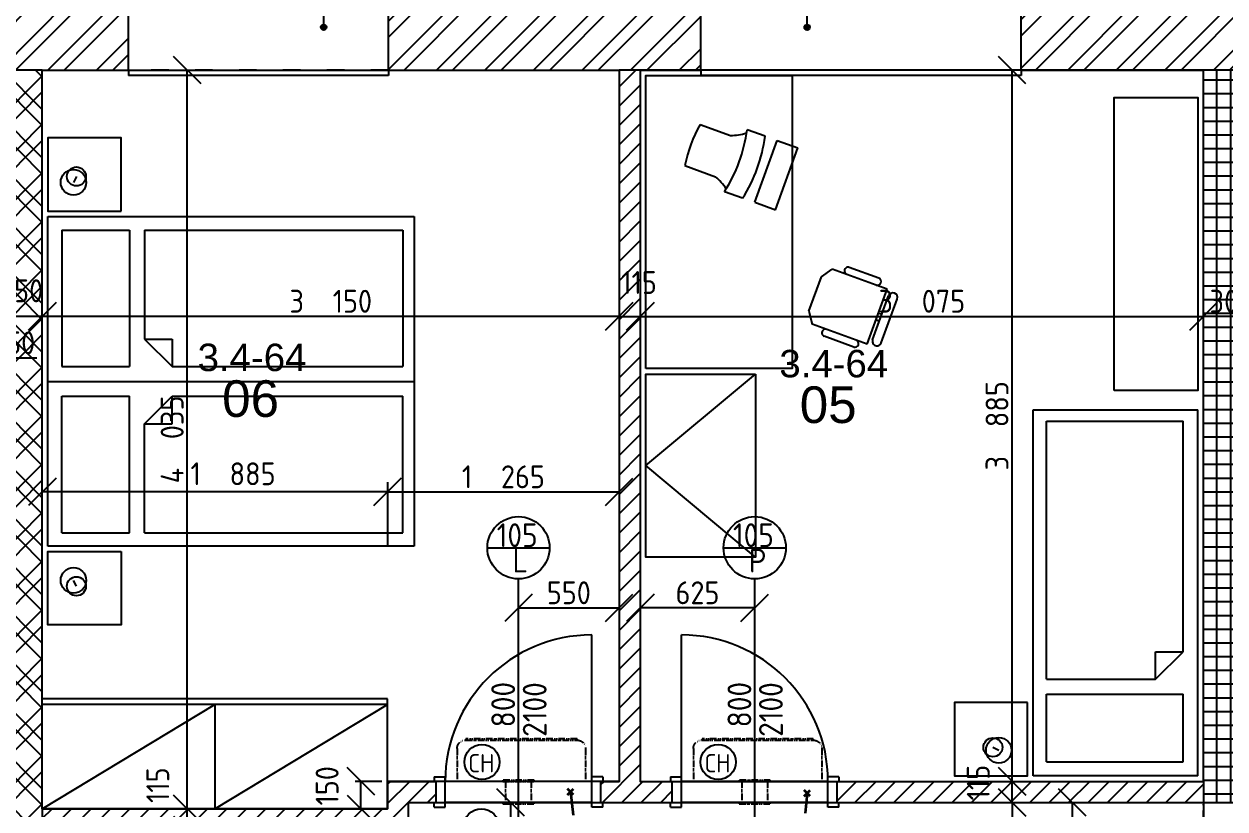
# Model space of a CAD drawing. Extents: x 4511820 to 5180432, y -1526536 to -944957.
# Drawn here: x 5122962 to 5129520, y -1114580 to -1110292 of the extents above; entities that cross this region are included whole.
import ezdxf

# ---------------------------------------------------------------- set-up
doc = ezdxf.new("R2010")
doc.units = 0
doc.header["$MEASUREMENT"] = 0
doc.linetypes.add('ACAD_ISO03W100', pattern=[30, 12, -18])
doc.linetypes.add('ACAD_ISO12W100', pattern=[22, 12, -3, 0.5, -3, 0.5, -3])
doc.layers.get('0').update_dxf_attribs({"linetype": 'CONTINUOUS'})
doc.layers.get('Defpoints').update_dxf_attribs({"color": 61, "linetype": 'CONTINUOUS'})
for name, color, linetype in [('DVERE', 45, 'CONTINUOUS'), ('KÓTY', 4, 'CONTINUOUS'), ('MÚRY', 1, 'CONTINUOUS'), ('Plochy', 41, 'CONTINUOUS'), ('POPIS', 7, 'CONTINUOUS'), ('TENKÁ', 7, 'CONTINUOUS'), ('ZARIADENIE', 47, 'CONTINUOUS'), ('ZZ-chladenie', 133, 'CONTINUOUS'), ('zz-vetr', 52, 'CONTINUOUS'), ('ŠRAFY', 82, 'CONTINUOUS')]:
    doc.layers.add(name, color=color, linetype=linetype)
doc.layers.add('preklady', color=74, linetype='CONTINUOUS', lineweight=35)
doc.styles.add('ARIAL', font='arial.ttf')
doc.styles.add('STYLE1', font='isocp.shx')
doc.dimstyles.new('STANDARD-50', dxfattribs={"dimtxt": 125, "dimasz": 150, "dimexe": 10, "dimexo": 200, "dimgap": 20, "dimtad": 1, "dimdsep": 46, "dimlunit": 6, "dimtxsty": 'STYLE1', "dimblk1": 'OBLIQUE', "dimblk2": 'OBLIQUE', "dimsah": 1, "dimcen": 2.5, "dimse1": 1, "dimse2": 1, "dimadec": 0, "dimazin": 0, "dimtfac": 1, "dimtmove": 1, "dimatfit": 3, "dimldrblk": 'OBLIQUE', "dimfxl": 1, "dimtolj": 1, "dimtzin": 0, "dimarcsym": 0})
pattern_1 = [(45, (584112, 91563.12), (-132.5825215, 132.5825215), []), (45, (584200.39, 91563.12), (-132.5825215, 132.5825215), [])]
pattern_2 = [(45, (515270.5, 303822), (-53.0330086, 53.0330086), [])]

# ---------------------------------------------------------------- blocks, each defined once
blk = doc.blocks.new('_OBLIQUE')
at = {"color": 0, "linetype": 'ByBlock'}
blk.add_line((-0.5, -0.5), (0.5, 0.5), dxfattribs=at)
blk = doc.blocks.new('*D12613')
at = {"layer": 'Defpoints', "color": 0}
for p in [(5129402.5, -1107494.5), (5129402.5, -1110544.2), (5129702.5, -1110544.2)]:
    blk.add_point(p, dxfattribs=at)
at = {"layer": 'KÓTY', "color": 0, "lineweight": -2}
blk.add_line((5129702.5, -1107494.5), (5129402.5, -1107494.5), dxfattribs=at)
at = {"layer": 'KÓTY', "color": 0, "linetype": 'ByBlock', "lineweight": -2, "xscale": 150, "yscale": 150, "zscale": 150, "rotation": 180}
blk.add_blockref('_OBLIQUE', (5129402.5, -1107494.5), dxfattribs=at)
at = {"layer": 'KÓTY', "color": 0, "linetype": 'ByBlock', "lineweight": -2, "xscale": 150, "yscale": 150, "zscale": 150}
blk.add_blockref('_OBLIQUE', (5129702.5, -1107494.5), dxfattribs=at)
at = {"layer": 'KÓTY', "color": 0, "insert": (5129552.5, -1107412), "char_height": 125, "attachment_point": 5, "style": 'STYLE1'}
blk.add_mtext('\\A1;300', dxfattribs=at)
blk = doc.blocks.new('*D12614')
at = {"layer": 'Defpoints', "color": 0}
for p in [(5123062.5, -1107494.5), (5123062.5, -1110544.2), (5129402.5, -1110544.2)]:
    blk.add_point(p, dxfattribs=at)
at = {"layer": 'KÓTY', "color": 0, "lineweight": -2}
blk.add_line((5129402.5, -1107494.5), (5123062.5, -1107494.5), dxfattribs=at)
at = {"layer": 'KÓTY', "color": 0, "linetype": 'ByBlock', "lineweight": -2, "xscale": 150, "yscale": 150, "zscale": 150, "rotation": 180}
blk.add_blockref('_OBLIQUE', (5123062.5, -1107494.5), dxfattribs=at)
at = {"layer": 'KÓTY', "color": 0, "linetype": 'ByBlock', "lineweight": -2, "xscale": 150, "yscale": 150, "zscale": 150}
blk.add_blockref('_OBLIQUE', (5129402.5, -1107494.5), dxfattribs=at)
at = {"layer": 'KÓTY', "color": 0, "insert": (5126232.5, -1107412), "char_height": 125, "attachment_point": 5, "style": 'STYLE1'}
blk.add_mtext('\\A1;6ﾠ340', dxfattribs=at)
blk = doc.blocks.new('*D12615')
at = {"layer": 'Defpoints', "color": 0}
for p in [(5122812.5, -1107494.5), (5122812.5, -1110544.2), (5123062.5, -1110544.2)]:
    blk.add_point(p, dxfattribs=at)
at = {"layer": 'KÓTY', "color": 0, "lineweight": -2}
blk.add_line((5123062.5, -1107494.5), (5122812.5, -1107494.5), dxfattribs=at)
at = {"layer": 'KÓTY', "color": 0, "linetype": 'ByBlock', "lineweight": -2, "xscale": 150, "yscale": 150, "zscale": 150, "rotation": 180}
blk.add_blockref('_OBLIQUE', (5122812.5, -1107494.5), dxfattribs=at)
at = {"layer": 'KÓTY', "color": 0, "linetype": 'ByBlock', "lineweight": -2, "xscale": 150, "yscale": 150, "zscale": 150}
blk.add_blockref('_OBLIQUE', (5123062.5, -1107494.5), dxfattribs=at)
at = {"layer": 'KÓTY', "color": 0, "insert": (5122988.3, -1107309.5), "char_height": 125, "attachment_point": 5, "style": 'STYLE1'}
blk.add_mtext('\\A1;250', dxfattribs=at)
blk = doc.blocks.new('DVOJPOSTEL')
at = {"layer": 'ZARIADENIE', "ltscale": 0.25}
for p, q in [((4444359, -1314665.2), (4444359, -1312665.2)), ((4444359, -1312665.2), (4446159, -1312665.2)), ((4445259, -1312665.2), (4445259, -1314665.2)), ((4446159, -1312665.2), (4446159, -1314665.2)), ((4444139.6, -1312821.2), (4444171.8, -1312805.1)), ((4446378.4, -1312821.2), (4446346.2, -1312805.1)), ((4446159, -1314665.2), (4444359, -1314665.2))]:
    blk.add_line(p, q, dxfattribs=at)
at = {"layer": 'ZARIADENIE', "color": 76, "ltscale": 0.25}
for p, q in [((4444432.3, -1312741.6), (4445177.9, -1312741.6)), ((4444432.3, -1312741.6), (4444432.3, -1313110.9)), ((4445177.9, -1312741.6), (4445177.9, -1313110.9)), ((4446085.7, -1312741.6), (4445340.1, -1312741.6)), ((4445340.1, -1312741.6), (4445340.1, -1313110.9)), ((4446085.7, -1312741.6), (4446085.7, -1313110.9)), ((4444432.3, -1313110.9), (4445177.9, -1313110.9)), ((4446085.7, -1313110.9), (4445340.1, -1313110.9)), ((4444432.3, -1313193.6), (4444432.3, -1314603.6)), ((4444432.3, -1313193.6), (4445027.9, -1313193.6)), ((4445027.9, -1313193.6), (4445177.9, -1313343.6)), ((4445027.9, -1313193.6), (4445027.9, -1313343.6)), ((4445490.1, -1313193.6), (4445340.1, -1313343.6)), ((4446085.7, -1313193.6), (4445490.1, -1313193.6)), ((4445490.1, -1313193.6), (4445490.1, -1313343.6)), ((4446085.7, -1313193.6), (4446085.7, -1314603.6)), ((4445027.9, -1313343.6), (4445177.9, -1313343.6)), ((4445177.9, -1313343.6), (4445177.9, -1314603.6)), ((4445340.1, -1313343.6), (4445340.1, -1314603.6)), ((4445490.1, -1313343.6), (4445340.1, -1313343.6)), ((4444432.3, -1314603.6), (4445177.9, -1314603.6)), ((4446085.7, -1314603.6), (4445340.1, -1314603.6))]:
    blk.add_line(p, q, dxfattribs=at)
at = {"layer": 'ZARIADENIE'}
for points in [[(4444329, -1313065.2), (4443929, -1313065.2), (4443929, -1312665.2), (4444329, -1312665.2)], [(4446189, -1313065.2), (4446589, -1313065.2), (4446589, -1312665.2), (4446189, -1312665.2)]]:
    blk.add_lwpolyline(points, close=True, dxfattribs=at)
at = {"layer": 'ZARIADENIE', "ltscale": 0.25}
for centre, radius in [((4444139.6, -1312821.2), 51.9), ((4444171.8, -1312805.1), 69.7), ((4446346.2, -1312805.1), 69.7), ((4446378.4, -1312821.2), 51.9)]:
    blk.add_circle(centre, radius, dxfattribs=at)
blk = doc.blocks.new('JEDNOPOSTEL')
at = {"layer": 'ZARIADENIE', "ltscale": 0.25}
for p, q in [((4449069, -1322230.2), (4447069, -1322230.2)), ((4447069, -1323130.2), (4447069, -1322230.2)), ((4449069, -1322230.2), (4449069, -1323130.2)), ((4449069, -1323130.2), (4447069, -1323130.2)), ((4448913, -1323349.6), (4448929.1, -1323317.4))]:
    blk.add_line(p, q, dxfattribs=at)
at = {"layer": 'ZARIADENIE', "color": 76, "ltscale": 0.25}
for p, q in [((4448390.6, -1322311.3), (4447130.6, -1322311.3)), ((4447130.6, -1323056.9), (4447130.6, -1322311.3)), ((4448540.6, -1322461.3), (4448390.6, -1322311.3)), ((4448390.6, -1322461.3), (4448390.6, -1322311.3)), ((4448992.6, -1322311.3), (4448623.3, -1322311.3)), ((4448623.3, -1323056.9), (4448623.3, -1322311.3)), ((4448992.6, -1323056.9), (4448992.6, -1322311.3)), ((4448540.6, -1322461.3), (4448390.6, -1322461.3)), ((4448540.6, -1323056.9), (4448540.6, -1322461.3)), ((4448540.6, -1323056.9), (4447130.6, -1323056.9)), ((4448992.6, -1323056.9), (4448623.3, -1323056.9))]:
    blk.add_line(p, q, dxfattribs=at)
at = {"layer": 'ZARIADENIE'}
blk.add_lwpolyline([(4448669, -1323160.2), (4448669, -1323560.2), (4449069, -1323560.2), (4449069, -1323160.2)], close=True, dxfattribs=at)
at = {"layer": 'ZARIADENIE', "ltscale": 0.25}
for centre, radius in [((4448929.1, -1323317.4), 69.7), ((4448913, -1323349.6), 51.9)]:
    blk.add_circle(centre, radius, dxfattribs=at)
blk = doc.blocks.new('SKRINA')
at = {"layer": 'ZARIADENIE'}
for p, q in [((4449069, -1324645.2), (4448469, -1324145.2)), ((4448469, -1325145.2), (4449069, -1324645.2))]:
    blk.add_line(p, q, dxfattribs=at)
blk.add_lwpolyline([(4448469, -1324145.2), (4448469, -1325145.2), (4449069, -1325145.2), (4449069, -1324145.2)], close=True, dxfattribs=at)
blk = doc.blocks.new('*D17501')
at = {"layer": 'Defpoints', "color": 0}
for p in [(5129402.5, -1110309.7), (5129702.5, -1110309.7), (5129402.5, -1111889)]:
    blk.add_point(p, dxfattribs=at)
at = {"layer": 'KÓTY', "color": 0, "lineweight": -2}
blk.add_line((5129702.5, -1111889), (5129402.5, -1111889), dxfattribs=at)
at = {"layer": 'KÓTY', "color": 0, "linetype": 'ByBlock', "lineweight": -2, "xscale": 150, "yscale": 150, "zscale": 150, "rotation": 180}
blk.add_blockref('_OBLIQUE', (5129402.5, -1111889), dxfattribs=at)
at = {"layer": 'KÓTY', "color": 0, "linetype": 'ByBlock', "lineweight": -2, "xscale": 150, "yscale": 150, "zscale": 150}
blk.add_blockref('_OBLIQUE', (5129702.5, -1111889), dxfattribs=at)
at = {"layer": 'KÓTY', "color": 0, "insert": (5129552.5, -1111806.5), "char_height": 125, "attachment_point": 5, "style": 'STYLE1'}
blk.add_mtext('\\A1;300', dxfattribs=at)
blk = doc.blocks.new('*D17502')
at = {"layer": 'Defpoints', "color": 0}
for p in [(5123062.5, -1110309.7), (5126212.5, -1110309.7), (5123062.5, -1111889)]:
    blk.add_point(p, dxfattribs=at)
at = {"layer": 'KÓTY', "color": 0, "lineweight": -2}
blk.add_line((5126212.5, -1111889), (5123062.5, -1111889), dxfattribs=at)
at = {"layer": 'KÓTY', "color": 0, "linetype": 'ByBlock', "lineweight": -2, "xscale": 150, "yscale": 150, "zscale": 150, "rotation": 180}
blk.add_blockref('_OBLIQUE', (5123062.5, -1111889), dxfattribs=at)
at = {"layer": 'KÓTY', "color": 0, "linetype": 'ByBlock', "lineweight": -2, "xscale": 150, "yscale": 150, "zscale": 150}
blk.add_blockref('_OBLIQUE', (5126212.5, -1111889), dxfattribs=at)
at = {"layer": 'KÓTY', "color": 0, "insert": (5124637.5, -1111806.5), "char_height": 125, "attachment_point": 5, "style": 'STYLE1'}
blk.add_mtext('\\A1;3ﾠ150', dxfattribs=at)
blk = doc.blocks.new('*D17503')
at = {"layer": 'Defpoints', "color": 0}
for p in [(5122812.5, -1110309.7), (5123062.5, -1110309.7), (5122812.5, -1111889)]:
    blk.add_point(p, dxfattribs=at)
at = {"layer": 'KÓTY', "color": 0, "lineweight": -2}
blk.add_line((5123062.5, -1111889), (5122812.5, -1111889), dxfattribs=at)
at = {"layer": 'KÓTY', "color": 0, "linetype": 'ByBlock', "lineweight": -2, "xscale": 150, "yscale": 150, "zscale": 150, "rotation": 180}
blk.add_blockref('_OBLIQUE', (5122812.5, -1111889), dxfattribs=at)
at = {"layer": 'KÓTY', "color": 0, "linetype": 'ByBlock', "lineweight": -2, "xscale": 150, "yscale": 150, "zscale": 150}
blk.add_blockref('_OBLIQUE', (5123062.5, -1111889), dxfattribs=at)
at = {"layer": 'KÓTY', "color": 0, "insert": (5122949.5, -1111749.5), "char_height": 125, "attachment_point": 5, "style": 'STYLE1'}
blk.add_mtext('\\A1;250', dxfattribs=at)
blk = doc.blocks.new('*D17504')
at = {"layer": 'Defpoints', "color": 0}
for p in [(5122762.5, -1110309.7), (5122812.5, -1110309.7), (5122762.5, -1111889)]:
    blk.add_point(p, dxfattribs=at)
at = {"layer": 'KÓTY', "color": 0, "lineweight": -2}
for p, q in [((5122812.5, -1111889), (5122762.5, -1111889)), ((5122855.8, -1112116.5), (5122787.5, -1111889)), ((5123033.3, -1112116.5), (5122855.8, -1112116.5))]:
    blk.add_line(p, q, dxfattribs=at)
at = {"layer": 'KÓTY', "color": 0, "linetype": 'ByBlock', "lineweight": -2, "xscale": 150, "yscale": 150, "zscale": 150, "rotation": 180}
blk.add_blockref('_OBLIQUE', (5122762.5, -1111889), dxfattribs=at)
at = {"layer": 'KÓTY', "color": 0, "linetype": 'ByBlock', "lineweight": -2, "xscale": 150, "yscale": 150, "zscale": 150}
blk.add_blockref('_OBLIQUE', (5122812.5, -1111889), dxfattribs=at)
at = {"layer": 'KÓTY', "color": 0, "insert": (5122944.5, -1112034), "char_height": 125, "attachment_point": 5, "style": 'STYLE1'}
blk.add_mtext('\\A1;50', dxfattribs=at)
blk = doc.blocks.new('*D17913')
at = {"layer": 'Defpoints', "color": 0}
for p in [(5126212.5, -1111889), (5126327.5, -1111889), (5126327.5, -1111889)]:
    blk.add_point(p, dxfattribs=at)
at = {"layer": 'KÓTY', "color": 0, "lineweight": -2}
blk.add_line((5126212.5, -1111889), (5126327.5, -1111889), dxfattribs=at)
at = {"layer": 'KÓTY', "color": 0, "linetype": 'ByBlock', "lineweight": -2, "xscale": 150, "yscale": 150, "zscale": 150, "rotation": 180}
blk.add_blockref('_OBLIQUE', (5126212.5, -1111889), dxfattribs=at)
at = {"layer": 'KÓTY', "color": 0, "linetype": 'ByBlock', "lineweight": -2, "xscale": 150, "yscale": 150, "zscale": 150}
blk.add_blockref('_OBLIQUE', (5126327.5, -1111889), dxfattribs=at)
at = {"layer": 'KÓTY', "color": 0, "insert": (5126320.8, -1111704), "char_height": 125, "attachment_point": 5, "style": 'STYLE1'}
blk.add_mtext('\\A1;115', dxfattribs=at)
blk = doc.blocks.new('*D17914')
at = {"layer": 'Defpoints', "color": 0}
for p in [(5129402.5, -1111889), (5126327.5, -1114194.7), (5129402.5, -1114194.7)]:
    blk.add_point(p, dxfattribs=at)
at = {"layer": 'KÓTY', "color": 0, "lineweight": -2}
blk.add_line((5126327.5, -1111889), (5129402.5, -1111889), dxfattribs=at)
at = {"layer": 'KÓTY', "color": 0, "linetype": 'ByBlock', "lineweight": -2, "xscale": 150, "yscale": 150, "zscale": 150, "rotation": 180}
blk.add_blockref('_OBLIQUE', (5126327.5, -1111889), dxfattribs=at)
at = {"layer": 'KÓTY', "color": 0, "linetype": 'ByBlock', "lineweight": -2, "xscale": 150, "yscale": 150, "zscale": 150}
blk.add_blockref('_OBLIQUE', (5129402.5, -1111889), dxfattribs=at)
at = {"layer": 'KÓTY', "color": 0, "insert": (5127865, -1111806.5), "char_height": 125, "attachment_point": 5, "style": 'STYLE1'}
blk.add_mtext('\\A1;3ﾠ075', dxfattribs=at)
blk = doc.blocks.new('*D17915')
at = {"layer": 'Defpoints', "color": 0}
for p in [(5125662.5, -1113323), (5126212.5, -1113323), (5126212.5, -1113481.5)]:
    blk.add_point(p, dxfattribs=at)
at = {"layer": 'KÓTY', "color": 0, "lineweight": -2}
blk.add_line((5125662.5, -1113481.5), (5126212.5, -1113481.5), dxfattribs=at)
at = {"layer": 'KÓTY', "color": 0, "linetype": 'ByBlock', "lineweight": -2, "xscale": 150, "yscale": 150, "zscale": 150, "rotation": 180}
blk.add_blockref('_OBLIQUE', (5125662.5, -1113481.5), dxfattribs=at)
at = {"layer": 'KÓTY', "color": 0, "linetype": 'ByBlock', "lineweight": -2, "xscale": 150, "yscale": 150, "zscale": 150}
blk.add_blockref('_OBLIQUE', (5126212.5, -1113481.5), dxfattribs=at)
at = {"layer": 'KÓTY', "color": 0, "insert": (5125937.5, -1113399), "char_height": 125, "attachment_point": 5, "style": 'STYLE1'}
blk.add_mtext('\\A1;550', dxfattribs=at)
blk = doc.blocks.new('*D17916')
at = {"layer": 'Defpoints', "color": 0}
for p in [(5126327.5, -1113323), (5126952.5, -1113323), (5126327.5, -1113481.5)]:
    blk.add_point(p, dxfattribs=at)
at = {"layer": 'KÓTY', "color": 0, "lineweight": -2}
blk.add_line((5126952.5, -1113481.5), (5126327.5, -1113481.5), dxfattribs=at)
at = {"layer": 'KÓTY', "color": 0, "linetype": 'ByBlock', "lineweight": -2, "xscale": 150, "yscale": 150, "zscale": 150, "rotation": 180}
blk.add_blockref('_OBLIQUE', (5126327.5, -1113481.5), dxfattribs=at)
at = {"layer": 'KÓTY', "color": 0, "linetype": 'ByBlock', "lineweight": -2, "xscale": 150, "yscale": 150, "zscale": 150}
blk.add_blockref('_OBLIQUE', (5126952.5, -1113481.5), dxfattribs=at)
at = {"layer": 'KÓTY', "color": 0, "insert": (5126640, -1113399), "char_height": 125, "attachment_point": 5, "style": 'STYLE1'}
blk.add_mtext('\\A1;625', dxfattribs=at)
blk = doc.blocks.new('*D17917')
at = {"layer": 'Defpoints', "color": 0}
for p in [(5123062.5, -1112848), (5123062.5, -1114450.7), (5124947.5, -1114450.7)]:
    blk.add_point(p, dxfattribs=at)
at = {"layer": 'KÓTY', "color": 0, "lineweight": -2}
blk.add_line((5124947.5, -1112848), (5123062.5, -1112848), dxfattribs=at)
at = {"layer": 'KÓTY', "color": 0, "linetype": 'ByBlock', "lineweight": -2, "xscale": 150, "yscale": 150, "zscale": 150, "rotation": 180}
blk.add_blockref('_OBLIQUE', (5123062.5, -1112848), dxfattribs=at)
at = {"layer": 'KÓTY', "color": 0, "linetype": 'ByBlock', "lineweight": -2, "xscale": 150, "yscale": 150, "zscale": 150}
blk.add_blockref('_OBLIQUE', (5124947.5, -1112848), dxfattribs=at)
at = {"layer": 'KÓTY', "color": 0, "insert": (5124104, -1112749), "char_height": 125, "attachment_point": 5, "style": 'STYLE1'}
blk.add_mtext('\\A1;1ﾠ885', dxfattribs=at)
blk = doc.blocks.new('*D17918')
at = {"layer": 'Defpoints', "color": 0}
for p in [(5126212.5, -1112848), (5124947.5, -1114450.7), (5126212.5, -1114450.7)]:
    blk.add_point(p, dxfattribs=at)
at = {"layer": 'KÓTY', "color": 0, "lineweight": -2}
blk.add_line((5124947.5, -1112848), (5126212.5, -1112848), dxfattribs=at)
at = {"layer": 'KÓTY', "color": 0, "linetype": 'ByBlock', "lineweight": -2, "xscale": 150, "yscale": 150, "zscale": 150, "rotation": 180}
blk.add_blockref('_OBLIQUE', (5124947.5, -1112848), dxfattribs=at)
at = {"layer": 'KÓTY', "color": 0, "linetype": 'ByBlock', "lineweight": -2, "xscale": 150, "yscale": 150, "zscale": 150}
blk.add_blockref('_OBLIQUE', (5126212.5, -1112848), dxfattribs=at)
at = {"layer": 'KÓTY', "color": 0, "insert": (5125580, -1112765.5), "char_height": 125, "attachment_point": 5, "style": 'STYLE1'}
blk.add_mtext('\\A1;1ﾠ265', dxfattribs=at)
blk = doc.blocks.new('*D17920')
at = {"layer": 'Defpoints', "color": 0}
for p in [(5123577.5, -1114579.2), (5123854, -1114579.2), (5123577.5, -1114694.2)]:
    blk.add_point(p, dxfattribs=at)
at = {"layer": 'KÓTY', "color": 0, "lineweight": -2}
blk.add_line((5123854, -1114694.2), (5123854, -1114579.2), dxfattribs=at)
at = {"layer": 'KÓTY', "color": 0, "linetype": 'ByBlock', "lineweight": -2, "xscale": 150, "yscale": 150, "zscale": 150}
for p, rotation in [((5123854, -1114579.2), 90), ((5123854, -1114694.2), 270)]:
    blk.add_blockref('_OBLIQUE', p, dxfattribs=dict(at, rotation=rotation))
at = {"layer": 'KÓTY', "color": 0, "insert": (5123693, -1114450), "char_height": 125, "attachment_point": 5, "rotation": 90, "style": 'STYLE1'}
blk.add_mtext('\\A1;115', dxfattribs=at)
blk = doc.blocks.new('*D17921')
at = {"layer": 'Defpoints', "color": 0}
for p in [(5123062.5, -1110544.2), (5123854, -1110544.2), (5123062.5, -1114579.2)]:
    blk.add_point(p, dxfattribs=at)
at = {"layer": 'KÓTY', "color": 0, "lineweight": -2}
blk.add_line((5123854, -1114579.2), (5123854, -1110544.2), dxfattribs=at)
at = {"layer": 'KÓTY', "color": 0, "linetype": 'ByBlock', "lineweight": -2, "xscale": 150, "yscale": 150, "zscale": 150}
for p, rotation in [((5123854, -1110544.2), 90), ((5123854, -1114579.2), 270)]:
    blk.add_blockref('_OBLIQUE', p, dxfattribs=dict(at, rotation=rotation))
at = {"layer": 'KÓTY', "color": 0, "insert": (5123771.5, -1112561.7), "char_height": 125, "attachment_point": 5, "rotation": 90, "style": 'STYLE1'}
blk.add_mtext('\\A1;4ﾠ035', dxfattribs=at)
blk = doc.blocks.new('*D17932')
at = {"layer": 'Defpoints', "color": 0}
for p in [(5129402.5, -1114544.2), (5128686.5, -1115589.2), (5129402.5, -1115589.2)]:
    blk.add_point(p, dxfattribs=at)
at = {"layer": 'KÓTY', "color": 0, "lineweight": -2}
blk.add_line((5128686.5, -1114544.2), (5128686.5, -1115589.2), dxfattribs=at)
at = {"layer": 'KÓTY', "color": 0, "linetype": 'ByBlock', "lineweight": -2, "xscale": 150, "yscale": 150, "zscale": 150}
for p, rotation in [((5128686.5, -1114544.2), 90), ((5128686.5, -1115589.2), 270)]:
    blk.add_blockref('_OBLIQUE', p, dxfattribs=dict(at, rotation=rotation))
at = {"layer": 'KÓTY', "color": 0, "insert": (5128604, -1115066.7), "char_height": 125, "attachment_point": 5, "rotation": 90, "style": 'STYLE1'}
blk.add_mtext('\\A1;1ﾠ045', dxfattribs=at)
blk = doc.blocks.new('*D17934')
at = {"layer": 'Defpoints', "color": 0}
for p in [(5128686.5, -1114544.2), (5128358, -1116244.2), (5128686.5, -1116244.2)]:
    blk.add_point(p, dxfattribs=at)
at = {"layer": 'KÓTY', "color": 0, "lineweight": -2}
blk.add_line((5128358, -1114544.2), (5128358, -1116244.2), dxfattribs=at)
at = {"layer": 'KÓTY', "color": 0, "linetype": 'ByBlock', "lineweight": -2, "xscale": 150, "yscale": 150, "zscale": 150}
for p, rotation in [((5128358, -1114544.2), 90), ((5128358, -1116244.2), 270)]:
    blk.add_blockref('_OBLIQUE', p, dxfattribs=dict(at, rotation=rotation))
at = {"layer": 'KÓTY', "color": 0, "insert": (5128275.5, -1115394.2), "char_height": 125, "attachment_point": 5, "rotation": 90, "style": 'STYLE1'}
blk.add_mtext('\\A1;1ﾠ700', dxfattribs=at)
blk = doc.blocks.new('*D17942')
at = {"layer": 'Defpoints', "color": 0}
for p in [(5128358, -1114429.2), (5129402.5, -1114429.2), (5129402.5, -1114544.2)]:
    blk.add_point(p, dxfattribs=at)
at = {"layer": 'KÓTY', "color": 0, "lineweight": -2}
blk.add_line((5128358, -1114544.2), (5128358, -1114429.2), dxfattribs=at)
at = {"layer": 'KÓTY', "color": 0, "linetype": 'ByBlock', "lineweight": -2, "xscale": 150, "yscale": 150, "zscale": 150}
for p, rotation in [((5128358, -1114429.2), 90), ((5128358, -1114544.2), 270)]:
    blk.add_blockref('_OBLIQUE', p, dxfattribs=dict(at, rotation=rotation))
at = {"layer": 'KÓTY', "color": 0, "insert": (5128173, -1114435.9), "char_height": 125, "attachment_point": 5, "rotation": 90, "style": 'STYLE1'}
blk.add_mtext('\\A1;115', dxfattribs=at)
blk = doc.blocks.new('*D17943')
at = {"layer": 'Defpoints', "color": 0}
for p in [(5128358, -1110544.2), (5129402.5, -1110544.2), (5129402.5, -1114429.2)]:
    blk.add_point(p, dxfattribs=at)
at = {"layer": 'KÓTY', "color": 0, "lineweight": -2}
blk.add_line((5128358, -1114429.2), (5128358, -1110544.2), dxfattribs=at)
at = {"layer": 'KÓTY', "color": 0, "linetype": 'ByBlock', "lineweight": -2, "xscale": 150, "yscale": 150, "zscale": 150}
for p, rotation in [((5128358, -1110544.2), 90), ((5128358, -1114429.2), 270)]:
    blk.add_blockref('_OBLIQUE', p, dxfattribs=dict(at, rotation=rotation))
at = {"layer": 'KÓTY', "color": 0, "insert": (5128275.5, -1112486.7), "char_height": 125, "attachment_point": 5, "rotation": 90, "style": 'STYLE1'}
blk.add_mtext('\\A1;3ﾠ885', dxfattribs=at)
blk = doc.blocks.new('*D17953')
at = {"layer": 'Defpoints', "color": 0}
for p in [(5126220, -1114544.2), (5125619.5, -1118059.2), (5126220, -1118059.2)]:
    blk.add_point(p, dxfattribs=at)
at = {"layer": 'KÓTY', "color": 0, "lineweight": -2}
blk.add_line((5125619.5, -1114544.2), (5125619.5, -1118059.2), dxfattribs=at)
at = {"layer": 'KÓTY', "color": 0, "linetype": 'ByBlock', "lineweight": -2, "xscale": 150, "yscale": 150, "zscale": 150}
for p, rotation in [((5125619.5, -1114544.2), 90), ((5125619.5, -1118059.2), 270)]:
    blk.add_blockref('_OBLIQUE', p, dxfattribs=dict(at, rotation=rotation))
at = {"layer": 'KÓTY', "color": 0, "insert": (5125537, -1116301.7), "char_height": 125, "attachment_point": 5, "rotation": 90, "style": 'STYLE1'}
blk.add_mtext('\\A1;3ﾠ515', dxfattribs=at)
blk = doc.blocks.new('*D17976')
at = {"layer": 'Defpoints', "color": 0}
for p in [(5124802.5, -1114429.2), (5124947.5, -1114429.2), (5124947.5, -1114579.2)]:
    blk.add_point(p, dxfattribs=at)
at = {"layer": 'KÓTY', "color": 0, "lineweight": -2}
blk.add_line((5124802.5, -1114579.2), (5124802.5, -1114429.2), dxfattribs=at)
at = {"layer": 'KÓTY', "color": 0, "linetype": 'ByBlock', "lineweight": -2, "xscale": 150, "yscale": 150, "zscale": 150}
for p, rotation in [((5124802.5, -1114429.2), 90), ((5124802.5, -1114579.2), 270)]:
    blk.add_blockref('_OBLIQUE', p, dxfattribs=dict(at, rotation=rotation))
at = {"layer": 'KÓTY', "color": 0, "insert": (5124617.5, -1114453.4), "char_height": 125, "attachment_point": 5, "rotation": 90, "style": 'STYLE1'}
blk.add_mtext('\\A1;150', dxfattribs=at)
blk = doc.blocks.new('chlad2')
at = {"layer": 'ZZ-chladenie', "linetype": 'ACAD_ISO12W100', "ltscale": 3}
for p, q in [((5102412.5, -1105747.3), (5102592.5, -1105747.3)), ((5102412.5, -1106448.4), (5102592.5, -1106448.4))]:
    blk.add_line(p, q, dxfattribs=at)
blk.add_lwpolyline([(5102367.5, -1106402), (5102360.8, -1106402), (5102360.8, -1105794.8), (5102367.5, -1105794.8)], close=True, dxfattribs=at)
for centre, start, end in [((5102412.5, -1105792.3), 90, 180), ((5102412.5, -1106403.4), 180, 270)]:
    blk.add_arc(centre, 45, start, end, dxfattribs=at)

msp = doc.modelspace()

# ---------------------------------------------------------------- hatches: boundary and pattern name
at = {"layer": 'TENKÁ'}
h = msp.add_hatch(color=256, dxfattribs=at)
h.dxf.hatch_style = 1
h.paths.add_polyline_path([(5124598.766, -1110294.865, 2.41421356), (5124613.766, -1110309.865, 0.41421356)])
h = msp.add_hatch(color=256, dxfattribs=at)
h.dxf.hatch_style = 1
h.paths.add_polyline_path([(5127238.624, -1110294.865, 2.41421356), (5127253.624, -1110309.865, 0.41421356)])
at = {"layer": 'ŠRAFY'}
h = msp.add_hatch(dxfattribs=at)
h.set_pattern_fill('ANSI32', color=256, scale=500)
h.set_pattern_definition(pattern_1)
h.paths.add_polyline_path([(5123532.5, -1110164.191), (5122812.5, -1110164.191), (5122812.5, -1110544.191), (5123062.5, -1110544.191), (5123532.5, -1110544.191)])
h = msp.add_hatch(dxfattribs=at)
h.set_pattern_fill('ANSI32', color=256, scale=500)
h.set_pattern_definition(pattern_1)
h.paths.add_polyline_path([(5124952.5, -1110234.191), (5124952.5, -1110544.191), (5126212.5, -1110544.191), (5126327.5, -1110544.191), (5126657.5, -1110544.191), (5126657.5, -1110234.191), (5126657.5, -1110164.191), (5124952.5, -1110164.191)])
h = msp.add_hatch(dxfattribs=at)
h.set_pattern_fill('ANSI32', color=256, scale=500)
h.set_pattern_definition(pattern_1)
h.paths.add_polyline_path([(5129782.5, -1110164.191), (5128407.5, -1110164.191), (5128407.5, -1110544.191), (5129402.5, -1110544.191), (5129702.5, -1110544.191), (5129782.5, -1110544.191)])
h = msp.add_hatch(dxfattribs=at)
h.set_pattern_fill('ANSI32', color=256, scale=500)
h.set_pattern_definition(pattern_1)
h.paths.add_polyline_path([(5123062.5, -1120020.638), (5123062.5, -1118174.191), (5123062.5, -1118059.191), (5123062.5, -1115809.191), (5123062.5, -1115694.191), (5123062.5, -1114694.191), (5123062.5, -1114579.191), (5123062.5, -1110544.191), (5122812.5, -1110544.191), (5122812.5, -1123844.191), (5123062.5, -1123844.191), (5123062.5, -1122404.191), (5123062.5, -1122229.191), (5123062.5, -1122214.191)])
h = msp.add_hatch(dxfattribs=at)
h.set_pattern_fill('ANSI32', color=256, scale=500, angle=90)
h.set_pattern_definition([(135, (515810.9, 43955.85), (-132.5825215, -132.5825215), []), (135, (515810.9, 44044.24), (-132.5825215, -132.5825215), [])])
h.paths.add_polyline_path([(5123062.5, -1120020.638), (5123062.5, -1118174.191), (5123062.5, -1118059.191), (5123062.5, -1115809.191), (5123062.5, -1115694.191), (5123062.5, -1114694.191), (5123062.5, -1114579.191), (5123062.5, -1110544.191), (5122812.5, -1110544.191), (5122812.5, -1123844.191), (5123062.5, -1123844.191), (5123062.5, -1122404.191), (5123062.5, -1122229.191), (5123062.5, -1122214.191)])
at = {"layer": 'ŠRAFY', "ltscale": 0.25}
h = msp.add_hatch(dxfattribs=at)
h.set_pattern_fill('ANSI31', color=256, scale=600, style=0)
h.set_pattern_definition(pattern_2)
h.paths.add_polyline_path([(5126212.5, -1114429.191), (5126112.5, -1114429.191), (5126112.5, -1114544.191), (5126327.5, -1114544.191), (5126502.5, -1114544.191), (5126502.5, -1114429.191), (5126327.5, -1114429.191), (5126327.5, -1110544.191), (5126212.5, -1110544.191)])
h = msp.add_hatch(dxfattribs=at)
h.set_pattern_fill('ANSI37', color=256, scale=600, angle=45)
h.set_pattern_definition([(90, (-3307273.674, 668852.734), (-75, 1e-14), []), (180, (-3307273.674, 668852.734), (-1e-14, -75), [])])
h.paths.add_polyline_path([(5129402.5, -1110544.191), (5129402.5, -1114429.191), (5129402.5, -1114544.191), (5129587.5, -1114544.191), (5129702.5, -1114544.191), (5129702.5, -1110544.191)])
h = msp.add_hatch(dxfattribs=at)
h.set_pattern_fill('ANSI31', color=256, scale=600, style=0)
h.set_pattern_definition(pattern_2)
h.paths.add_polyline_path([(5123062.5, -1115809.191), (5124947.5, -1115809.191), (5124947.5, -1116859.191), (5125062.5, -1116859.191), (5125062.5, -1115494.191), (5124947.5, -1115494.191), (5124947.5, -1115694.191), (5123577.5, -1115694.191), (5123577.5, -1114694.191), (5124947.5, -1114694.191), (5124947.5, -1114794.191), (5125062.5, -1114794.191), (5125062.5, -1114544.191), (5125212.5, -1114544.191), (5125212.5, -1114429.191), (5124947.5, -1114429.191), (5124947.5, -1114579.191), (5123062.5, -1114579.191), (5123062.5, -1114694.191), (5123462.5, -1114694.191), (5123462.5, -1115694.191), (5123062.5, -1115694.191)])
h = msp.add_hatch(dxfattribs=at)
h.set_pattern_fill('ANSI31', color=256, scale=600, style=0)
h.set_pattern_definition(pattern_2)
h.paths.add_polyline_path([(5129402.5, -1114429.191), (5127542.5, -1114429.191), (5127412.5, -1114429.191), (5127402.5, -1114429.191), (5127402.5, -1114544.191), (5127412.5, -1114544.191), (5129402.5, -1114544.191)])

# ---------------------------------------------------------------- linework, layer by layer
at = {"layer": 'DVERE', "ltscale": 0.25}
for p, q in [((5125492.5, -1113153.035), (5125832.5, -1113153.035)), ((5126782.5, -1113153.035), (5127122.5, -1113153.035)), ((5125662.5, -1114725.691), (5125662.5, -1113323.035)), ((5126952.5, -1114725.691), (5126952.5, -1113323.035)), ((5126062.5, -1114429.191), (5126062.5, -1113629.191)), ((5126552.5, -1114429.191), (5126552.5, -1113629.191)), ((5125202.5, -1114404.191), (5125262.5, -1114404.191)), ((5125202.5, -1114404.191), (5125202.5, -1114429.191)), ((5125262.5, -1114569.191), (5125262.5, -1114404.191)), ((5126122.5, -1114404.191), (5126062.5, -1114404.191)), ((5126062.5, -1114569.191), (5126062.5, -1114404.191)), ((5126122.5, -1114404.191), (5126122.5, -1114429.191)), ((5126492.5, -1114404.191), (5126552.5, -1114404.191)), ((5126492.5, -1114404.191), (5126492.5, -1114429.191)), ((5126552.5, -1114569.191), (5126552.5, -1114404.191)), ((5127412.5, -1114404.191), (5127352.5, -1114404.191)), ((5127352.5, -1114569.191), (5127352.5, -1114404.191)), ((5127412.5, -1114404.191), (5127412.5, -1114429.191)), ((5126062.5, -1114429.191), (5125262.5, -1114429.191)), ((5127352.5, -1114429.191), (5126552.5, -1114429.191)), ((5125202.5, -1114569.191), (5125202.5, -1114544.191)), ((5126062.5, -1114544.191), (5125262.5, -1114544.191)), ((5126122.5, -1114569.191), (5126122.5, -1114544.191)), ((5126492.5, -1114569.191), (5126492.5, -1114544.191)), ((5127352.5, -1114544.191), (5126552.5, -1114544.191)), ((5127412.5, -1114569.191), (5127412.5, -1114544.191)), ((5125202.5, -1114569.191), (5125262.5, -1114569.191)), ((5126122.5, -1114569.191), (5126062.5, -1114569.191)), ((5126492.5, -1114569.191), (5126552.5, -1114569.191)), ((5127412.5, -1114569.191), (5127352.5, -1114569.191))]:
    msp.add_line(p, q, dxfattribs=at)
for centre in [(5125662.5, -1113153.035), (5126952.5, -1113153.035)]:
    msp.add_circle(centre, 170, dxfattribs=at)
for centre, start, end in [((5126062.5, -1114429.191), 90, 180), ((5126552.5, -1114429.191), 0, 90)]:
    msp.add_arc(centre, 800, start, end, dxfattribs=at)
at = {"layer": 'KÓTY', "ltscale": 0.25}
msp.add_line((5124947.5, -1112794.597), (5124947.5, -1113144.597), dxfattribs=at)
at = {"layer": 'KÓTY'}
msp.add_line((5124916, -1114429.191), (5124771, -1114429.191), dxfattribs=at)
at = {"layer": 'MÚRY'}
for p, q in [((5123532.5, -1110544.191), (5123532.5, -1110004.191)), ((5124952.5, -1110544.191), (5124952.5, -1110004.191)), ((5126657.5, -1110544.191), (5126657.5, -1110004.191)), ((5128407.5, -1110544.191), (5128407.5, -1110004.191)), ((5123062.5, -1110544.191), (5123532.5, -1110544.191)), ((5123062.5, -1114579.191), (5123062.5, -1110544.191)), ((5124952.5, -1110544.191), (5126212.5, -1110544.191)), ((5126212.5, -1110544.191), (5126212.5, -1114429.191)), ((5126327.5, -1110544.191), (5126657.5, -1110544.191)), ((5126327.5, -1110544.191), (5126327.5, -1114429.191)), ((5128407.5, -1110544.191), (5129402.5, -1110544.191)), ((5129402.5, -1114429.191), (5129402.5, -1110544.191))]:
    msp.add_line(p, q, dxfattribs=at)
at = {"layer": 'MÚRY', "ltscale": 0.25}
for p, q in [((5124947.5, -1114579.191), (5124947.5, -1114429.191)), ((5124947.5, -1114429.191), (5125212.5, -1114429.191)), ((5125212.5, -1114544.191), (5125212.5, -1114429.191)), ((5126112.5, -1114429.191), (5126212.5, -1114429.191)), ((5126112.5, -1114544.191), (5126112.5, -1114429.191)), ((5126327.5, -1114429.191), (5126502.5, -1114429.191)), ((5126502.5, -1114544.191), (5126502.5, -1114429.191)), ((5127402.5, -1114429.191), (5127542.5, -1114429.191)), ((5127402.5, -1114544.191), (5127402.5, -1114429.191)), ((5127402.5, -1114429.191), (5129402.5, -1114429.191)), ((5125062.5, -1114794.191), (5125062.5, -1114544.191)), ((5125062.5, -1114544.191), (5125212.5, -1114544.191)), ((5126112.5, -1114544.191), (5126327.5, -1114544.191)), ((5126327.5, -1114544.191), (5126502.5, -1114544.191)), ((5127402.5, -1114544.191), (5129587.5, -1114544.191)), ((5123062.5, -1114579.191), (5124947.5, -1114579.191))]:
    msp.add_line(p, q, dxfattribs=at)
at = {"layer": 'Plochy'}
for points in [[(5123062.5, -1110544.191), (5126212.5, -1110544.191), (5126212.5, -1114429.191), (5124947.5, -1114429.191), (5124947.5, -1114579.191), (5123062.5, -1114579.191)], [(5129402.5, -1110544.191), (5126327.5, -1110544.191), (5126327.5, -1114429.191), (5129402.5, -1114429.191)], [(5125062.5, -1114544.191), (5129402.5, -1114544.191), (5129402.5, -1115589.191), (5129102.5, -1115589.191), (5129102.5, -1116244.191), (5126212.5, -1116244.191), (5126212.5, -1117019.191), (5126327.5, -1117019.191), (5126327.5, -1118059.191), (5125062.5, -1118059.191)]]:
    msp.add_lwpolyline(points, close=True, dxfattribs=at)
at = {"layer": 'preklady'}
for p, q in [((5125929.383, -1114503.117), (5125962.617, -1114469.883)), ((5125962.618, -1114503.118), (5125929.384, -1114469.884)), ((5125946.001, -1114486.501), (5125960.759, -1114613.47)), ((5127221.883, -1114509.617), (5127255.117, -1114476.383)), ((5127255.118, -1114509.618), (5127221.884, -1114476.384)), ((5127238.5, -1114493), (5127226.988, -1114603.777))]:
    msp.add_line(p, q, dxfattribs=at)
at = {"layer": 'TENKÁ', "ltscale": 0.25}
for p, q in [((5124598.766, -1110309.865), (5124598.766, -1109807.462)), ((5127238.624, -1110309.865), (5127238.624, -1109807.462)), ((5123532.5, -1110544.191), (5123532.5, -1110574.191)), ((5124952.5, -1110544.191), (5124952.5, -1110574.191)), ((5126657.5, -1110544.191), (5126657.5, -1110574.191)), ((5128407.5, -1110544.191), (5128407.5, -1110574.191)), ((5124952.5, -1110574.191), (5123532.5, -1110574.191)), ((5128407.5, -1110574.191), (5126657.5, -1110574.191))]:
    msp.add_line(p, q, dxfattribs=at)
at = {"layer": 'TENKÁ'}
for p, q in [((5123062.5, -1110544.191), (5122812.5, -1110544.191)), ((5126327.5, -1110544.191), (5126212.5, -1110544.191)), ((5129702.5, -1110544.191), (5129402.5, -1110544.191)), ((5129402.5, -1114429.191), (5129402.5, -1114544.191)), ((5123062.5, -1114579.191), (5123062.5, -1114694.191))]:
    msp.add_line(p, q, dxfattribs=at)
at = {"layer": 'TENKÁ', "linetype": 'ACAD_ISO03W100', "ltscale": 8}
for p, q in [((5124952.5, -1110544.191), (5123532.5, -1110544.191)), ((5128407.5, -1110544.191), (5126657.5, -1110544.191))]:
    msp.add_line(p, q, dxfattribs=at)
at = {"layer": 'TENKÁ', "linetype": 'ACAD_ISO12W100', "ltscale": 10}
msp.add_line((5129402.5, -1115589.191), (5129402.5, -1114544.191), dxfattribs=at)
at = {"layer": 'TENKÁ'}
for centre in [(5124598.766, -1110309.865), (5127238.624, -1110309.865)]:
    msp.add_circle(centre, 15, dxfattribs=at)
at = {"layer": 'ZARIADENIE', "color": 8, "ltscale": 0.25}
for p, q in [((5126653.784, -1110840.086), (5126820.061, -1110900.606)), ((5127008.798, -1110905.45), (5126910.329, -1110869.61)), ((5126952.349, -1111265.807), (5127075.477, -1110927.518)), ((5127075.477, -1110927.518), (5127188.24, -1110968.56)), ((5127065.112, -1111306.849), (5127188.24, -1110968.56)), ((5126571.699, -1111065.612), (5126737.976, -1111126.132)), ((5126885.671, -1111243.739), (5126787.202, -1111207.899)), ((5126952.349, -1111265.807), (5127065.112, -1111306.849))]:
    msp.add_line(p, q, dxfattribs=at)
at = {"layer": 'ZARIADENIE', "color": 33, "ltscale": 0.25}
for p, q in [((5127317.014, -1111673.226), (5127375.123, -1111630.525)), ((5127675.825, -1111739.972), (5127375.123, -1111630.525)), ((5127629.777, -1111680.644), (5127468.817, -1111622.06)), ((5127248.61, -1111861.164), (5127317.014, -1111673.226)), ((5127566.378, -1112040.673), (5127675.825, -1111739.972)), ((5127596.388, -1112016.698), (5127683.403, -1111777.627)), ((5127643.373, -1112033.799), (5127730.387, -1111794.728)), ((5127248.61, -1111861.164), (5127265.677, -1111931.227)), ((5127566.378, -1112040.673), (5127265.677, -1111931.227)), ((5127633.055, -1111915.957), (5127614.261, -1111909.116)), ((5127646.736, -1111878.369), (5127627.942, -1111871.529)), ((5127492.969, -1112056.522), (5127332.009, -1111997.937))]:
    msp.add_line(p, q, dxfattribs=at)
at = {"layer": 'ZARIADENIE'}
for p, q in [((5124947.5, -1113979.191), (5123062.5, -1113979.191)), ((5124947.5, -1114009.191), (5123062.5, -1114009.191)), ((5123062.5, -1114579.191), (5124005, -1114009.191)), ((5124005, -1114009.191), (5124005, -1114579.191)), ((5124005, -1114579.191), (5124947.5, -1114009.191)), ((5124947.5, -1114429.191), (5124947.5, -1113979.191))]:
    msp.add_line(p, q, dxfattribs=at)
msp.add_lwpolyline([(5126357.5, -1112174.191), (5126357.5, -1110574.191), (5127157.5, -1110574.191), (5127157.5, -1112174.191)], close=True, dxfattribs=at)
at = {"layer": 'ZARIADENIE', "color": 45, "ltscale": 0.25}
msp.add_lwpolyline([(5128914.733, -1112294.191), (5128914.733, -1110694.191), (5129372.5, -1110694.191), (5129372.5, -1112294.191)], close=True, dxfattribs=at)
at = {"layer": 'ZARIADENIE', "color": 8, "ltscale": 0.25}
for centre, radius, start, end in [((5127374.994, -1111230.286), 820, 151.5850319, 168.4149681), ((5126097.012, -1110765.139), 820, 327.3196165, 352.6803835), ((5126824.234, -1110630.459), 270.179, 269.1150371, 288.0280976), ((5126195.48, -1110800.978), 820, 327.3196165, 352.6803835), ((5126567.526, -1111335.759), 270.179, 31.9719025, 50.8849629)]:
    msp.add_arc(centre, radius, start, end, dxfattribs=at)
at = {"layer": 'ZARIADENIE', "color": 33, "ltscale": 0.25}
for centre, radius, start, end in [((5127461.977, -1111640.854), 20, 70, 250), ((5127622.937, -1111699.438), 20, 250, 70), ((5127706.895, -1111786.178), 25, 340, 160), ((5127338.85, -1111979.143), 20, 70, 250), ((5127499.81, -1112037.728), 20, 250, 70), ((5127619.88, -1112025.249), 25, 160, 340)]:
    msp.add_arc(centre, radius, start, end, dxfattribs=at)
at = {"layer": 'ZZ-chladenie'}
for centre in [(5125462.848, -1114323.687), (5126752.848, -1114323.687)]:
    msp.add_circle(centre, 96, dxfattribs=at)
at = {"layer": 'zz-vetr', "linetype": 'ACAD_ISO12W100', "lineweight": -2, "ltscale": 3}
for p, q in [((5125592.5, -1114429.191), (5125592.5, -1114544.191)), ((5125732.5, -1114429.191), (5125732.5, -1114544.191)), ((5126882.5, -1114429.191), (5126882.5, -1114544.191)), ((5127022.5, -1114429.191), (5127022.5, -1114544.191))]:
    msp.add_line(p, q, dxfattribs=at)
for points in [[(5125747.5, -1114429.191), (5125747.5, -1114422.191), (5125577.5, -1114422.191), (5125577.5, -1114429.191)], [(5127037.5, -1114429.191), (5127037.5, -1114422.191), (5126867.5, -1114422.191), (5126867.5, -1114429.191)], [(5125747.5, -1114551.191), (5125747.5, -1114544.191), (5125577.5, -1114544.191), (5125577.5, -1114551.191)], [(5127037.5, -1114551.191), (5127037.5, -1114544.191), (5126867.5, -1114544.191), (5126867.5, -1114551.191)]]:
    msp.add_lwpolyline(points, close=True, dxfattribs=at)
at = {"layer": 'zz-vetr'}
msp.add_circle((5125459.496, -1114674.819), 96, dxfattribs=at)

# ---------------------------------------------------------------- block references
at = {"layer": 'ZARIADENIE', "color": 2}
for name, p, rotation in [('DVOJPOSTEL', (3810427.309, -5557503.191), 90.00000000000001), ('JEDNOPOSTEL', (6451602.691, 3334669.809), 270)]:
    msp.add_blockref(name, p, dxfattribs=dict(at, rotation=rotation))
at = {"layer": 'ZARIADENIE', "color": 2, "xscale": -1}
msp.add_blockref('SKRINA', (9575426.5, 211941), dxfattribs=at)
at = {"layer": 'ZZ-chladenie', "xscale": -1, "rotation": 89.99999999999994}
for p in [(4019580.189, 3988163.309), (4020870.189, 3988163.309)]:
    msp.add_blockref('chlad2', p, dxfattribs=at)

# ---------------------------------------------------------------- texts
at = {"layer": 'DVERE', "style": 'STYLE1'}
for s, p in [('105', (5125543.47, -1113149.535)), ('105', (5126833.47, -1113149.535)), ('L', (5125630.47, -1113288.172)), ('P', (5126920.47, -1113288.172))]:
    msp.add_text(s, height=130, dxfattribs=at).set_placement(p)
at = {"layer": 'POPIS', "lineweight": 40, "ltscale": 0.25, "style": 'ARIAL'}
for s, height, p in [('3.4-64', 150, (5123910.411, -1112188.079)), ('3.4-64', 150, (5127086.911, -1112222.079)), ('06', 200, (5124044.311, -1112438.27)), ('05', 200, (5127198.311, -1112471.669))]:
    msp.add_text(s, height=height, dxfattribs=at).set_placement(p)
at = {"layer": 'TENKÁ', "linetype": 'Continuous', "style": 'STYLE1'}
for s, p in [('800', (5125643.917, -1114134.149)), ('2100', (5125816.024, -1114185.923)), ('800', (5126933.917, -1114134.149)), ('2100', (5127106.024, -1114185.923))]:
    msp.add_text(s, height=130, rotation=90, dxfattribs=at).set_placement(p)
at = {"layer": 'ZZ-chladenie', "style": 'STYLE1'}
for p in [(5125388.221, -1114379.886), (5126678.221, -1114379.886)]:
    msp.add_text('CH', height=100, dxfattribs=at).set_placement(p)

# ---------------------------------------------------------------- dimensions: what is measured, and where the dimension line sits
at = {"layer": 'KÓTY'}
for base, p1, p2, picture, middle in [((5122812.5, -1107494.5), (5123062.5, -1110544.191), (5122812.5, -1110544.191), '*D12615', (5122988.25, -1107309.5)), ((5123062.5, -1107494.5), (5129402.5, -1110544.191), (5123062.5, -1110544.191), '*D12614', (5126232.5, -1107411.957)), ((5129402.5, -1107494.5), (5129702.5, -1110544.191), (5129402.5, -1110544.191), '*D12613', (5129552.5, -1107412)), ((5122762.5, -1111889), (5122812.5, -1110309.691), (5122762.5, -1110309.691), '*D17504', (5122875.75, -1112034)), ((5123062.5, -1111889), (5126212.5, -1110309.691), (5123062.5, -1110309.691), '*D17502', (5124637.5, -1111806.457)), ((5129402.5, -1111889), (5129702.5, -1110309.691), (5129402.5, -1110309.691), '*D17501', (5129552.5, -1111806.5)), ((5126327.5, -1111889), (5126212.5, -1111889), (5126327.5, -1111889), '*D17913', (5126320.75, -1111704)), ((5129402.5, -1111889), (5126327.5, -1114194.691), (5129402.5, -1114194.691), '*D17914', (5127865, -1111806.457)), ((5126212.5, -1112848), (5124947.5, -1114450.691), (5126212.5, -1114450.691), '*D17918', (5125580, -1112765.457)), ((5126212.5, -1113481.5), (5125662.5, -1113323.035), (5126212.5, -1113323.035), '*D17915', (5125937.5, -1113399)), ((5126327.5, -1113481.5), (5126952.5, -1113323.035), (5126327.5, -1113323.035), '*D17916', (5126640, -1113399))]:
    dim = msp.add_linear_dim(base=base, p1=p1, p2=p2, dimstyle='STANDARD-50', dxfattribs=at)
    dim.commit()
    dim.dimension.update_dxf_attribs({"geometry": picture, "text_midpoint": middle})
for base, p1, p2, picture, middle in [((5122812.5, -1111889), (5123062.5, -1110309.691), (5122812.5, -1110309.691), '*D17503', (5122949.5, -1111832)), ((5123062.5, -1112848), (5124947.5, -1114450.691), (5123062.5, -1114450.691), '*D17917', (5124104, -1112831.5))]:
    dim = msp.add_linear_dim(base=base, p1=p1, p2=p2, dimstyle='STANDARD-50', dxfattribs=at)
    dim.commit()
    dim.dimension.update_dxf_attribs({"geometry": picture, "text_midpoint": middle, "dimtype": 160})
for base, p1, p2, picture, middle in [((5123854, -1110544.191), (5123062.5, -1114579.191), (5123062.5, -1110544.191), '*D17921', (5123771.457, -1112561.691)), ((5128358, -1110544.191), (5129402.5, -1114429.191), (5129402.5, -1110544.191), '*D17943', (5128275.457, -1112486.691)), ((5128358, -1114429.191), (5129402.5, -1114544.191), (5129402.5, -1114429.191), '*D17942', (5128173, -1114435.941)), ((5124802.5, -1114429.191), (5124947.5, -1114579.191), (5124947.5, -1114429.191), '*D17976', (5124617.5, -1114453.441)), ((5125619.5, -1118059.191), (5126220, -1114544.191), (5126220, -1118059.191), '*D17953', (5125536.957, -1116301.691)), ((5128358, -1116244.191), (5128686.5, -1114544.191), (5128686.5, -1116244.191), '*D17934', (5128275.457, -1115394.191)), ((5128686.5, -1115589.191), (5129402.5, -1114544.191), (5129402.5, -1115589.191), '*D17932', (5128603.957, -1115066.691))]:
    dim = msp.add_linear_dim(base=base, p1=p1, p2=p2, angle=90, dimstyle='STANDARD-50', dxfattribs=at)
    dim.commit()
    dim.dimension.update_dxf_attribs({"geometry": picture, "text_midpoint": middle})
dim = msp.add_linear_dim(base=(5123854, -1114579.191), p1=(5123577.5, -1114694.191), p2=(5123577.5, -1114579.191), angle=90, dimstyle='STANDARD-50', dxfattribs=at)
dim.commit()
dim.dimension.update_dxf_attribs({"geometry": '*D17920', "text_midpoint": (5123775.5, -1114450), "dimtype": 160})

doc.saveas('drawing.dxf')
